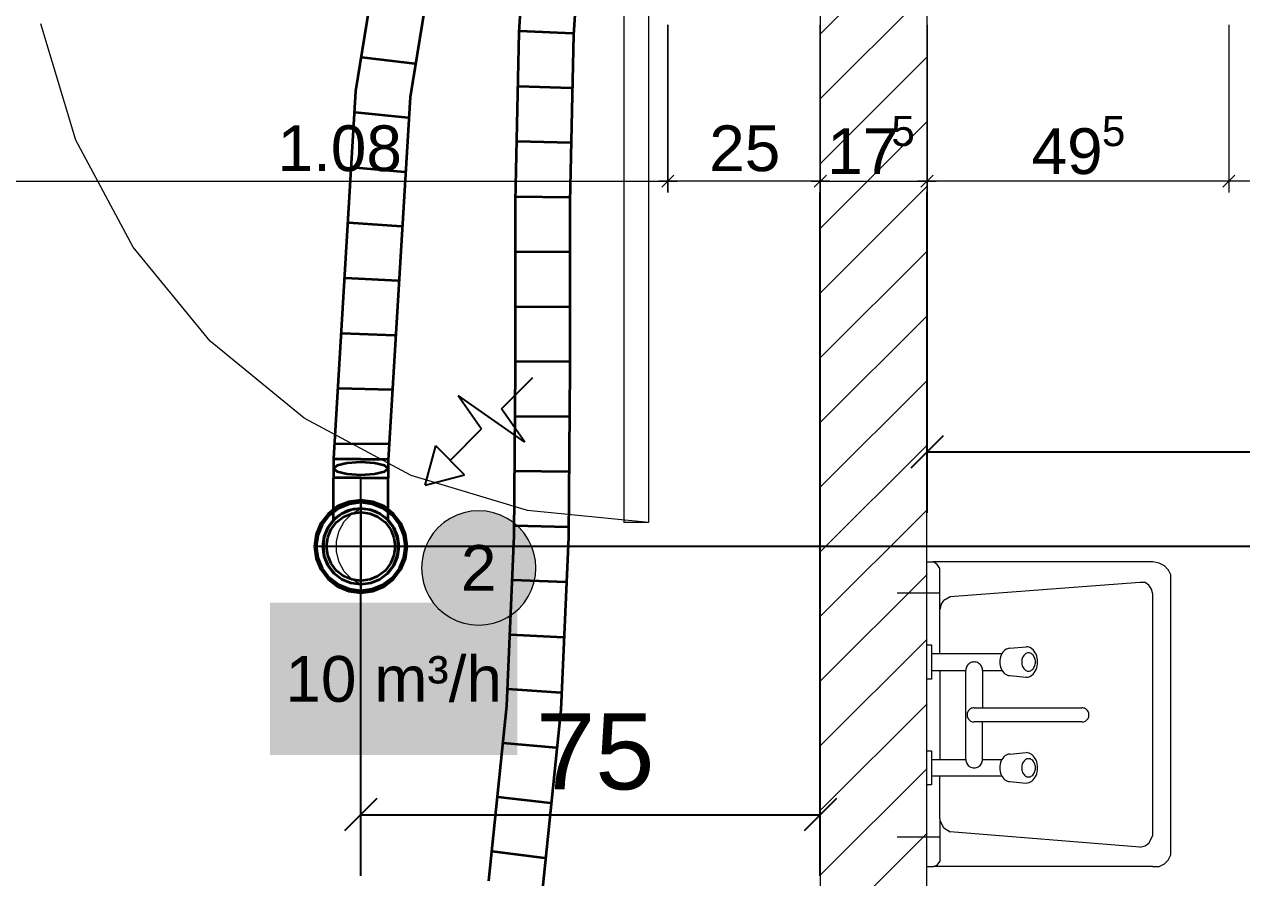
# Model space of a CAD drawing. Extents: x 0 to 1189, y 0 to 841.
# Drawn here: x 723.13 to 763.06, y 497.16 to 525.14 of the extents above; entities that cross this region are included whole.
import ezdxf
from ezdxf.lldxf.tags import DXFTag

# ---------------------------------------------------------------- set-up
doc = ezdxf.new("R2010")
doc.units = 0
doc.linetypes.add('_Hiddenline_', pattern=[3, 2, -1])
doc.layers.get('0').update_dxf_attribs({"lineweight": 35})
for name, color, linetype, lineweight in [('211.6 Mauerwerk Kontur', 7, 'Continuous', 25), ('211.6 Mauerwerk Schraffur', 7, 'Continuous', 25), ('251.0 Allg. Sanitärapparate', 7, 'Continuous', 25), ('273.0 Innentüren', 7, 'Continuous', 25), ('Bemassung', 7, 'Continuous', 25)]:
    doc.layers.add(name, color=color, linetype=linetype, lineweight=lineweight)
for name, color, linetype, lineweight, true_color in [('L_Abluft', 7, 'Continuous', 35, 0xffcc00), ('L_Abluft_eingelegt', 7, 'fein_strichliert', 35, 0xffcc00), ('L_Auslass', 7, 'Continuous', 35, 0xababab), ('L_Mass', 5, 'Continuous', 25, 0x0000ff), ('L_Zuluft_eingelegt', 1, 'fein_strichliert', 35, 0xff0000)]:
    doc.layers.add(name, color=color, linetype=linetype, lineweight=lineweight, true_color=true_color)
doc.styles.get("Standard").update_dxf_attribs({"font": 'arial.ttf'})
tags = doc.linetypes.add('fein_strichliert', pattern=[4, 1, -2, 1]).pattern_tags.tags
tags[8:9] = [DXFTag(74, 4), DXFTag(75, 0), DXFTag(340, '0'), DXFTag(46, 0.0), DXFTag(50, 0.0), DXFTag(44, 0.0), DXFTag(45, 0.0)]
tags[6:7] = [DXFTag(74, 4), DXFTag(75, 0), DXFTag(340, '0'), DXFTag(46, 0.0), DXFTag(50, 0.0), DXFTag(44, 0.0), DXFTag(45, 0.0)]
tags[4:5] = [DXFTag(74, 4), DXFTag(75, 0), DXFTag(340, '0'), DXFTag(46, 0.0), DXFTag(50, 0.0), DXFTag(44, 0.0), DXFTag(45, 0.0)]
tags = doc.linetypes.add('STRICHPUNKT2', pattern=[12.7, 6.35, -3.175, 0, -3.175]).pattern_tags.tags
tags[10:11] = [DXFTag(74, 4), DXFTag(75, 0), DXFTag(340, '0'), DXFTag(46, 0.0), DXFTag(50, 0.0), DXFTag(44, 0.0), DXFTag(45, 0.0)]
tags[8:9] = [DXFTag(74, 4), DXFTag(75, 0), DXFTag(340, '0'), DXFTag(46, 0.0), DXFTag(50, 0.0), DXFTag(44, 0.0), DXFTag(45, 0.0)]
tags[6:7] = [DXFTag(74, 4), DXFTag(75, 0), DXFTag(340, '0'), DXFTag(46, 0.0), DXFTag(50, 0.0), DXFTag(44, 0.0), DXFTag(45, 0.0)]
tags[4:5] = [DXFTag(74, 4), DXFTag(75, 0), DXFTag(340, '0'), DXFTag(46, 0.0), DXFTag(50, 0.0), DXFTag(44, 0.0), DXFTag(45, 0.0)]

# ---------------------------------------------------------------- blocks, each defined once
blk = doc.blocks.new('Referenz-A0SO6TOG06', base_point=(4.401, 96.704))
at = {"layer": '211.6 Mauerwerk Kontur', "color": 0, "lineweight": 18}
for p, q in [((749.239, 529.123), (749.236, 456.123)), ((752.736, 456.123), (752.739, 529.123))]:
    blk.add_line(p, q, dxfattribs=at)
at = {"layer": '211.6 Mauerwerk Schraffur', "color": 0, "lineweight": 13}
for p, q in [((749.238, 524.815), (752.739, 528.315)), ((749.238, 522.694), (752.739, 526.194)), ((749.238, 520.573), (752.738, 524.073)), ((749.238, 518.451), (752.738, 521.951)), ((749.238, 516.33), (752.738, 519.83)), ((749.238, 514.208), (752.738, 517.708)), ((749.238, 512.087), (752.738, 515.587)), ((749.238, 509.966), (752.738, 513.466)), ((749.238, 507.844), (752.738, 511.344)), ((749.238, 505.723), (752.738, 509.223)), ((749.238, 503.601), (752.738, 507.102)), ((749.238, 501.48), (752.738, 504.98)), ((749.238, 499.359), (752.738, 502.859)), ((749.238, 497.237), (752.738, 500.737)), ((749.238, 495.116), (752.738, 498.616))]:
    blk.add_line(p, q, dxfattribs=at)
at = {"layer": '251.0 Allg. Sanitärapparate', "color": 0, "lineweight": 13}
for p, q in [((752.735, 507.514), (752.946, 507.514)), ((760.144, 507.514), (752.948, 507.514)), ((753.074, 507.429), (752.949, 507.514)), ((760.356, 507.471), (760.144, 507.514)), ((760.523, 507.387), (760.352, 507.472)), ((753.161, 507.301), (753.076, 507.428)), ((753.161, 505.904), (753.161, 507.301)), ((760.652, 507.259), (760.526, 507.387)), ((760.734, 507.091), (760.648, 507.26)), ((760.734, 506.922), (760.734, 507.091)), ((759.722, 506.836), (753.496, 506.37)), ((759.889, 506.837), (759.718, 506.837)), ((760.018, 506.751), (759.892, 506.836)), ((760.1, 506.625), (760.014, 506.752)), ((760.734, 498.117), (760.734, 506.922)), ((751.763, 506.497), (753.161, 506.497)), ((753.498, 506.37), (753.288, 506.244)), ((760.144, 506.455), (760.104, 506.624)), ((760.144, 498.539), (760.144, 506.455)), ((753.2, 506.117), (753.16, 505.948)), ((753.161, 504.509), (753.161, 505.947)), ((753.281, 506.245), (753.196, 506.118)), ((752.735, 504.793), (752.88, 504.793)), ((752.735, 503.673), (752.735, 504.793)), ((752.88, 504.793), (752.88, 503.673)), ((755.416, 504.679), (755.373, 504.667)), ((755.46, 504.683), (755.416, 504.679)), ((755.46, 504.683), (755.988, 504.733)), ((756.037, 504.728), (755.988, 504.733)), ((756.085, 504.716), (756.037, 504.728)), ((756.132, 504.695), (756.085, 504.716)), ((756.176, 504.666), (756.132, 504.695)), ((752.88, 504.509), (755.194, 504.509)), ((755.126, 504.292), (755.123, 504.233)), ((755.134, 504.349), (755.126, 504.292)), ((755.149, 504.405), (755.134, 504.349)), ((755.168, 504.458), (755.149, 504.405)), ((755.193, 504.507), (755.168, 504.458)), ((755.222, 504.551), (755.193, 504.507)), ((755.255, 504.59), (755.222, 504.551)), ((755.292, 504.622), (755.255, 504.59)), ((755.331, 504.649), (755.292, 504.622)), ((755.373, 504.667), (755.331, 504.649)), ((755.845, 504.272), (755.843, 504.233)), ((755.851, 504.311), (755.845, 504.272)), ((755.86, 504.348), (755.851, 504.311)), ((755.873, 504.383), (755.86, 504.348)), ((755.889, 504.416), (755.873, 504.383)), ((755.909, 504.445), (755.889, 504.416)), ((755.931, 504.471), (755.909, 504.445)), ((755.956, 504.493), (755.931, 504.471)), ((755.982, 504.511), (755.956, 504.493)), ((756.01, 504.523), (755.982, 504.511)), ((756.039, 504.531), (756.01, 504.523)), ((756.068, 504.533), (756.039, 504.531)), ((756.098, 504.531), (756.068, 504.533)), ((756.127, 504.523), (756.098, 504.531)), ((756.155, 504.511), (756.127, 504.523)), ((756.181, 504.493), (756.155, 504.511)), ((756.217, 504.629), (756.176, 504.666)), ((756.206, 504.471), (756.181, 504.493)), ((756.228, 504.445), (756.206, 504.471)), ((756.254, 504.586), (756.217, 504.629)), ((756.247, 504.416), (756.228, 504.445)), ((756.264, 504.383), (756.247, 504.416)), ((756.286, 504.537), (756.254, 504.586)), ((756.277, 504.348), (756.264, 504.383)), ((756.286, 504.311), (756.277, 504.348)), ((756.313, 504.483), (756.286, 504.537)), ((756.292, 504.272), (756.286, 504.311)), ((756.294, 504.233), (756.292, 504.272)), ((756.335, 504.424), (756.313, 504.483)), ((756.351, 504.362), (756.335, 504.424)), ((756.36, 504.298), (756.351, 504.362)), ((756.363, 504.233), (756.36, 504.298)), ((752.88, 503.957), (754.009, 503.957)), ((753.161, 503.957), (753.161, 501.037)), ((754.011, 503.993), (754.009, 503.957)), ((754.009, 501.037), (754.009, 503.957)), ((754.018, 504.028), (754.011, 503.993)), ((754.03, 504.062), (754.018, 504.028)), ((754.046, 504.095), (754.03, 504.062)), ((754.066, 504.125), (754.046, 504.095)), ((754.09, 504.152), (754.066, 504.125)), ((754.117, 504.176), (754.09, 504.152)), ((754.147, 504.196), (754.117, 504.176)), ((754.179, 504.212), (754.147, 504.196)), ((754.213, 504.223), (754.179, 504.212)), ((754.249, 504.23), (754.213, 504.223)), ((754.285, 504.233), (754.249, 504.23)), ((754.321, 504.23), (754.285, 504.233)), ((754.356, 504.223), (754.321, 504.23)), ((754.39, 504.212), (754.356, 504.223)), ((754.423, 504.196), (754.39, 504.212)), ((754.453, 504.176), (754.423, 504.196)), ((754.48, 504.152), (754.453, 504.176)), ((754.503, 504.125), (754.48, 504.152)), ((754.524, 504.095), (754.503, 504.125)), ((754.539, 504.062), (754.524, 504.095)), ((754.551, 504.028), (754.539, 504.062)), ((754.558, 503.993), (754.551, 504.028)), ((754.56, 503.957), (754.558, 503.993)), ((754.56, 503.957), (754.56, 502.729)), ((754.56, 503.957), (755.194, 503.957)), ((755.123, 504.233), (755.126, 504.174)), ((755.126, 504.174), (755.134, 504.116)), ((755.134, 504.116), (755.149, 504.061)), ((755.149, 504.061), (755.168, 504.008)), ((755.168, 504.008), (755.193, 503.959)), ((755.193, 503.959), (755.222, 503.915)), ((755.222, 503.915), (755.255, 503.876)), ((755.255, 503.876), (755.292, 503.843)), ((755.843, 504.233), (755.845, 504.194)), ((755.845, 504.194), (755.851, 504.155)), ((755.851, 504.155), (755.86, 504.118)), ((755.86, 504.118), (755.873, 504.082)), ((755.873, 504.082), (755.889, 504.05)), ((755.889, 504.05), (755.909, 504.02)), ((755.909, 504.02), (755.931, 503.994)), ((755.931, 503.994), (755.956, 503.972)), ((755.956, 503.972), (755.982, 503.955)), ((755.982, 503.955), (756.01, 503.942)), ((756.01, 503.942), (756.039, 503.935)), ((756.039, 503.935), (756.068, 503.932)), ((756.068, 503.932), (756.098, 503.935)), ((756.098, 503.935), (756.127, 503.942)), ((756.127, 503.942), (756.155, 503.955)), ((756.155, 503.955), (756.181, 503.972)), ((756.181, 503.972), (756.206, 503.994)), ((756.206, 503.994), (756.228, 504.02)), ((756.217, 503.836), (756.254, 503.879)), ((756.228, 504.02), (756.247, 504.05)), ((756.247, 504.05), (756.264, 504.082)), ((756.254, 503.879), (756.286, 503.928)), ((756.264, 504.082), (756.277, 504.118)), ((756.277, 504.118), (756.286, 504.155)), ((756.286, 504.155), (756.292, 504.194)), ((756.286, 503.928), (756.313, 503.983)), ((756.292, 504.194), (756.294, 504.233)), ((756.313, 503.983), (756.335, 504.041)), ((756.335, 504.041), (756.351, 504.103)), ((756.351, 504.103), (756.36, 504.168)), ((756.36, 504.168), (756.363, 504.233)), ((752.88, 503.673), (752.735, 503.673)), ((755.292, 503.843), (755.331, 503.817)), ((755.331, 503.817), (755.373, 503.798)), ((755.373, 503.798), (755.416, 503.787)), ((755.416, 503.787), (755.46, 503.783)), ((755.46, 503.783), (755.988, 503.733)), ((755.988, 503.733), (756.037, 503.737)), ((756.037, 503.737), (756.085, 503.75)), ((756.085, 503.75), (756.132, 503.771)), ((756.132, 503.771), (756.176, 503.8)), ((756.176, 503.8), (756.217, 503.836)), ((754.143, 502.681), (754.12, 502.661)), ((754.168, 502.698), (754.143, 502.681)), ((754.195, 502.712), (754.168, 502.698)), ((754.224, 502.721), (754.195, 502.712)), ((754.254, 502.727), (754.224, 502.721)), ((754.284, 502.729), (754.254, 502.727)), ((754.284, 502.729), (757.818, 502.729)), ((757.848, 502.727), (757.818, 502.729)), ((757.878, 502.721), (757.848, 502.727)), ((757.907, 502.712), (757.878, 502.721)), ((757.934, 502.698), (757.907, 502.712)), ((757.959, 502.681), (757.934, 502.698)), ((757.982, 502.661), (757.959, 502.681)), ((754.054, 502.527), (754.052, 502.497)), ((754.052, 502.497), (754.054, 502.466)), ((754.059, 502.557), (754.054, 502.527)), ((754.054, 502.466), (754.059, 502.437)), ((754.069, 502.586), (754.059, 502.557)), ((754.059, 502.437), (754.069, 502.408)), ((754.083, 502.613), (754.069, 502.586)), ((754.069, 502.408), (754.083, 502.38)), ((754.1, 502.638), (754.083, 502.613)), ((754.083, 502.38), (754.1, 502.355)), ((754.12, 502.661), (754.1, 502.638)), ((754.1, 502.355), (754.12, 502.332)), ((754.12, 502.332), (754.143, 502.312)), ((754.143, 502.312), (754.168, 502.295)), ((754.168, 502.295), (754.195, 502.282)), ((754.195, 502.282), (754.224, 502.272)), ((757.878, 502.272), (757.907, 502.282)), ((757.907, 502.282), (757.934, 502.295)), ((757.934, 502.295), (757.959, 502.312)), ((757.959, 502.312), (757.982, 502.332)), ((758.002, 502.638), (757.982, 502.661)), ((757.982, 502.332), (758.002, 502.355)), ((758.019, 502.613), (758.002, 502.638)), ((758.002, 502.355), (758.019, 502.38)), ((758.033, 502.586), (758.019, 502.613)), ((758.019, 502.38), (758.033, 502.408)), ((758.042, 502.557), (758.033, 502.586)), ((758.033, 502.408), (758.042, 502.437)), ((758.048, 502.527), (758.042, 502.557)), ((758.042, 502.437), (758.048, 502.466)), ((758.05, 502.497), (758.048, 502.527)), ((758.048, 502.466), (758.05, 502.497)), ((754.224, 502.272), (754.254, 502.266)), ((754.254, 502.266), (754.284, 502.264)), ((757.818, 502.264), (754.284, 502.264)), ((754.56, 501.037), (754.56, 502.264)), ((757.818, 502.264), (757.848, 502.266)), ((757.848, 502.266), (757.878, 502.272)), ((752.735, 501.32), (752.88, 501.32)), ((752.735, 500.201), (752.735, 501.32)), ((752.88, 501.32), (752.88, 500.201)), ((755.222, 501.079), (755.193, 501.035)), ((755.255, 501.118), (755.222, 501.079)), ((755.292, 501.15), (755.255, 501.118)), ((755.331, 501.176), (755.292, 501.15)), ((755.373, 501.195), (755.331, 501.176)), ((755.416, 501.207), (755.373, 501.195)), ((755.46, 501.211), (755.416, 501.207)), ((755.46, 501.211), (755.988, 501.261)), ((756.037, 501.256), (755.988, 501.261)), ((756.085, 501.244), (756.037, 501.256)), ((756.132, 501.223), (756.085, 501.244)), ((756.176, 501.194), (756.132, 501.223)), ((756.217, 501.157), (756.176, 501.194)), ((756.254, 501.114), (756.217, 501.157)), ((756.286, 501.065), (756.254, 501.114)), ((752.88, 501.037), (754.009, 501.037)), ((754.009, 501.036), (754.011, 501)), ((754.011, 501), (754.018, 500.965)), ((754.018, 500.965), (754.03, 500.931)), ((754.03, 500.931), (754.046, 500.899)), ((754.046, 500.899), (754.066, 500.869)), ((754.066, 500.869), (754.09, 500.841)), ((754.09, 500.841), (754.117, 500.818)), ((754.117, 500.818), (754.147, 500.798)), ((754.147, 500.798), (754.179, 500.782)), ((754.179, 500.782), (754.213, 500.77)), ((754.213, 500.77), (754.249, 500.763)), ((754.249, 500.763), (754.285, 500.761)), ((754.285, 500.761), (754.321, 500.763)), ((754.321, 500.763), (754.356, 500.77)), ((754.356, 500.77), (754.39, 500.782)), ((754.39, 500.782), (754.423, 500.798)), ((754.423, 500.798), (754.453, 500.818)), ((754.453, 500.818), (754.48, 500.841)), ((754.48, 500.841), (754.503, 500.869)), ((754.503, 500.869), (754.524, 500.899)), ((754.524, 500.899), (754.539, 500.931)), ((754.539, 500.931), (754.551, 500.965)), ((754.551, 500.965), (754.558, 501)), ((754.558, 501), (754.56, 501.036)), ((754.56, 501.037), (755.194, 501.037)), ((755.126, 500.819), (755.123, 500.761)), ((755.123, 500.761), (755.126, 500.702)), ((755.134, 500.877), (755.126, 500.819)), ((755.126, 500.702), (755.134, 500.644)), ((755.149, 500.933), (755.134, 500.877)), ((755.168, 500.986), (755.149, 500.933)), ((755.193, 501.035), (755.168, 500.986)), ((755.845, 500.8), (755.843, 500.761)), ((755.843, 500.761), (755.845, 500.721)), ((755.851, 500.838), (755.845, 500.8)), ((755.845, 500.721), (755.851, 500.683)), ((755.86, 500.876), (755.851, 500.838)), ((755.851, 500.683), (755.86, 500.646)), ((755.873, 500.911), (755.86, 500.876)), ((755.889, 500.944), (755.873, 500.911)), ((755.909, 500.973), (755.889, 500.944)), ((755.931, 500.999), (755.909, 500.973)), ((755.956, 501.021), (755.931, 500.999)), ((755.982, 501.038), (755.956, 501.021)), ((756.01, 501.051), (755.982, 501.038)), ((756.039, 501.059), (756.01, 501.051)), ((756.068, 501.061), (756.039, 501.059)), ((756.098, 501.059), (756.068, 501.061)), ((756.127, 501.051), (756.098, 501.059)), ((756.155, 501.038), (756.127, 501.051)), ((756.181, 501.021), (756.155, 501.038)), ((756.206, 500.999), (756.181, 501.021)), ((756.228, 500.973), (756.206, 500.999)), ((756.247, 500.944), (756.228, 500.973)), ((756.264, 500.911), (756.247, 500.944)), ((756.277, 500.876), (756.264, 500.911)), ((756.286, 500.838), (756.277, 500.876)), ((756.277, 500.646), (756.286, 500.683)), ((756.313, 501.011), (756.286, 501.065)), ((756.292, 500.8), (756.286, 500.838)), ((756.286, 500.683), (756.292, 500.721)), ((756.294, 500.761), (756.292, 500.8)), ((756.292, 500.721), (756.294, 500.761)), ((756.335, 500.952), (756.313, 501.011)), ((756.351, 500.89), (756.335, 500.952)), ((756.36, 500.826), (756.351, 500.89)), ((756.351, 500.631), (756.36, 500.695)), ((756.363, 500.761), (756.36, 500.826)), ((756.36, 500.695), (756.363, 500.761)), ((755.194, 500.485), (752.88, 500.485)), ((753.161, 499.089), (753.161, 500.485)), ((755.134, 500.644), (755.149, 500.588)), ((755.149, 500.588), (755.168, 500.536)), ((755.168, 500.536), (755.193, 500.487)), ((755.193, 500.487), (755.222, 500.442)), ((755.222, 500.442), (755.255, 500.404)), ((755.255, 500.404), (755.292, 500.371)), ((755.292, 500.371), (755.331, 500.345)), ((755.331, 500.345), (755.373, 500.326)), ((755.373, 500.326), (755.416, 500.315)), ((755.416, 500.315), (755.46, 500.311)), ((755.46, 500.311), (755.988, 500.261)), ((755.86, 500.646), (755.873, 500.61)), ((755.873, 500.61), (755.889, 500.578)), ((755.889, 500.578), (755.909, 500.548)), ((755.909, 500.548), (755.931, 500.522)), ((755.931, 500.522), (755.956, 500.5)), ((755.956, 500.5), (755.982, 500.483)), ((755.982, 500.483), (756.01, 500.47)), ((756.01, 500.47), (756.039, 500.463)), ((756.037, 500.265), (756.085, 500.278)), ((756.039, 500.463), (756.068, 500.46)), ((756.068, 500.46), (756.098, 500.463)), ((756.085, 500.278), (756.132, 500.299)), ((756.098, 500.463), (756.127, 500.47)), ((756.127, 500.47), (756.155, 500.483)), ((756.132, 500.299), (756.176, 500.328)), ((756.155, 500.483), (756.181, 500.5)), ((756.176, 500.328), (756.217, 500.364)), ((756.181, 500.5), (756.206, 500.522)), ((756.206, 500.522), (756.228, 500.548)), ((756.217, 500.364), (756.254, 500.407)), ((756.228, 500.548), (756.247, 500.578)), ((756.247, 500.578), (756.264, 500.61)), ((756.254, 500.407), (756.286, 500.456)), ((756.264, 500.61), (756.277, 500.646)), ((756.286, 500.456), (756.313, 500.511)), ((756.313, 500.511), (756.335, 500.569)), ((756.335, 500.569), (756.351, 500.631)), ((752.88, 500.201), (752.735, 500.201)), ((755.988, 500.261), (756.037, 500.265)), ((753.161, 499.089), (753.161, 497.691)), ((753.156, 499.048), (753.281, 498.795)), ((753.288, 498.793), (753.498, 498.666)), ((751.763, 498.496), (753.161, 498.496)), ((759.722, 498.158), (753.496, 498.666)), ((759.892, 498.2), (760.018, 498.285)), ((760.018, 498.285), (760.144, 498.539)), ((759.718, 498.158), (759.889, 498.201)), ((760.648, 497.736), (760.734, 497.905)), ((760.734, 497.905), (760.734, 498.117)), ((752.735, 497.524), (752.946, 497.524)), ((760.144, 497.523), (752.948, 497.523)), ((752.949, 497.523), (753.074, 497.565)), ((753.076, 497.565), (753.161, 497.691)), ((760.144, 497.523), (760.356, 497.523)), ((760.352, 497.524), (760.523, 497.608)), ((760.526, 497.608), (760.652, 497.734))]:
    blk.add_line(p, q, dxfattribs=at)
at = {"layer": '273.0 Innentüren', "color": 0, "lineweight": 13}
for p, q in [((742.799, 529.124), (742.798, 508.804)), ((743.599, 529.024), (743.598, 508.804)), ((724.825, 521.348), (723.669, 525.16)), ((726.703, 517.835), (724.825, 521.348)), ((729.23, 514.756), (726.703, 517.835)), ((732.309, 512.228), (729.23, 514.756)), ((735.822, 510.351), (732.309, 512.228)), ((739.634, 509.194), (735.822, 510.351)), ((743.598, 508.804), (739.634, 509.194)), ((743.598, 508.804), (742.798, 508.804))]:
    blk.add_line(p, q, dxfattribs=at)
at = {"layer": 'Bemassung', "color": 0, "lineweight": 13}
for p, q in [((744.239, 519.626), (744.239, 525.124)), ((744.239, 525.123), (744.239, 519.626)), ((749.239, 519.626), (749.239, 525.123)), ((749.239, 525.123), (749.239, 519.626)), ((752.739, 519.626), (752.739, 525.123)), ((752.739, 525.123), (752.739, 519.626)), ((762.638, 525.123), (762.638, 519.626)), ((762.638, 525.123), (762.638, 519.626)), ((722.639, 520.001), (744.239, 520.001)), ((744.239, 520.001), (743.939, 520.001)), ((744.039, 519.801), (744.439, 520.201)), ((744.439, 520.201), (744.039, 519.801)), ((744.239, 520.001), (744.539, 520.001)), ((749.239, 520.001), (744.239, 520.001)), ((748.939, 520.001), (749.239, 520.001)), ((749.439, 520.201), (749.039, 519.801)), ((749.039, 519.801), (749.439, 520.201)), ((749.239, 520.001), (752.739, 520.001)), ((749.539, 520.001), (749.239, 520.001)), ((752.739, 520.001), (752.439, 520.001)), ((752.539, 519.801), (752.939, 520.201)), ((752.939, 520.201), (752.539, 519.801)), ((752.739, 520.001), (753.039, 520.001)), ((762.638, 520.001), (752.739, 520.001)), ((762.638, 520.001), (762.338, 520.001)), ((762.838, 520.201), (762.438, 519.801)), ((762.438, 519.801), (762.838, 520.201)), ((790.638, 520.001), (762.638, 520.001)), ((762.938, 520.001), (762.638, 520.001))]:
    blk.add_line(p, q, dxfattribs=at)
at = {"layer": 'Bemassung', "color": 0, "linetype": 'Continuous', "lineweight": 13, "ltscale": 0.13, "attachment_point": 1}
for s, insert, char_height in [('{\\fArial;1.08}', (731.437, 521.829), 1.5), ('{\\fArial;25}', (745.595, 521.828), 1.5), ('{\\fArial;5}', (751.569, 522.141), 0.99), ('{\\fArial;5}', (758.473, 522.139), 0.99), ('{\\fArial;17}', (749.467, 521.736), 1.5), ('{\\fArial;49}', (756.167, 521.734), 1.5)]:
    blk.add_mtext(s, dxfattribs=dict(at, insert=insert, char_height=char_height))
blk = doc.blocks.new('Zuluft-Tellerventil Zehnder via STH 1-125-A0SO6TPO06', base_point=(732.648, 506.5))
at = {"color": 0, "lineweight": -2}
for p, q in [((733.774, 509.488), (733.408, 509.336)), ((734.168, 509.54), (733.774, 509.488)), ((734.561, 509.488), (734.168, 509.54)), ((734.928, 509.336), (734.561, 509.488)), ((733.093, 509.094), (732.851, 508.78)), ((733.408, 509.336), (733.093, 509.094)), ((733.284, 508.903), (733.543, 509.102)), ((733.548, 509.093), (733.291, 508.896)), ((733.543, 509.102), (733.844, 509.227)), ((733.847, 509.217), (733.548, 509.093)), ((733.605, 508.994), (733.877, 509.106)), ((733.844, 509.227), (734.168, 509.27)), ((734.168, 509.26), (733.847, 509.217)), ((733.877, 509.106), (734.168, 509.145)), ((734.168, 509.27), (734.491, 509.227)), ((734.489, 509.217), (734.168, 509.26)), ((734.168, 509.145), (734.459, 509.106)), ((734.459, 509.106), (734.73, 508.994)), ((734.788, 509.093), (734.489, 509.217)), ((734.491, 509.227), (734.793, 509.102)), ((735.045, 508.896), (734.788, 509.093)), ((734.793, 509.102), (735.052, 508.903)), ((735.243, 509.094), (734.928, 509.336)), ((735.484, 508.78), (735.243, 509.094)), ((732.851, 508.78), (732.7, 508.413)), ((733.085, 508.645), (733.284, 508.903)), ((733.291, 508.896), (733.094, 508.64)), ((733.193, 508.582), (733.372, 508.815)), ((733.372, 508.815), (733.605, 508.994)), ((734.73, 508.994), (734.963, 508.815)), ((734.963, 508.815), (735.142, 508.582)), ((735.242, 508.64), (735.045, 508.896)), ((735.052, 508.903), (735.25, 508.645)), ((735.636, 508.413), (735.484, 508.78)), ((732.7, 508.413), (732.648, 508.02)), ((732.918, 508.02), (732.96, 508.343)), ((732.97, 508.34), (732.928, 508.02)), ((732.96, 508.343), (733.085, 508.645)), ((733.094, 508.64), (732.97, 508.34)), ((733.043, 508.02), (733.081, 508.311)), ((733.081, 508.311), (733.193, 508.582)), ((735.142, 508.582), (735.254, 508.311)), ((735.365, 508.34), (735.242, 508.64)), ((735.25, 508.645), (735.375, 508.343)), ((735.254, 508.311), (735.293, 508.02)), ((735.408, 508.02), (735.365, 508.34)), ((735.375, 508.343), (735.418, 508.02)), ((735.688, 508.02), (735.636, 508.413)), ((732.648, 508.02), (732.7, 507.626)), ((732.96, 507.696), (732.918, 508.02)), ((732.928, 508.02), (732.97, 507.699)), ((733.081, 507.728), (733.043, 508.02)), ((735.293, 508.02), (735.254, 507.728)), ((735.365, 507.699), (735.408, 508.02)), ((735.418, 508.02), (735.375, 507.696)), ((735.636, 507.626), (735.688, 508.02)), ((732.7, 507.626), (732.851, 507.26)), ((733.085, 507.395), (732.96, 507.696)), ((732.97, 507.699), (733.094, 507.4)), ((733.193, 507.457), (733.081, 507.728)), ((735.254, 507.728), (735.142, 507.457)), ((735.242, 507.4), (735.365, 507.699)), ((735.375, 507.696), (735.25, 507.395)), ((735.484, 507.26), (735.636, 507.626)), ((732.851, 507.26), (733.093, 506.945)), ((733.284, 507.136), (733.085, 507.395)), ((733.094, 507.4), (733.291, 507.143)), ((733.372, 507.224), (733.193, 507.457)), ((733.543, 506.937), (733.284, 507.136)), ((733.291, 507.143), (733.548, 506.946)), ((733.605, 507.045), (733.372, 507.224)), ((734.963, 507.224), (734.73, 507.045)), ((734.788, 506.946), (735.045, 507.143)), ((735.052, 507.136), (734.793, 506.937)), ((735.142, 507.457), (734.963, 507.224)), ((735.045, 507.143), (735.242, 507.4)), ((735.25, 507.395), (735.052, 507.136)), ((735.243, 506.945), (735.484, 507.26)), ((733.093, 506.945), (733.408, 506.703)), ((733.408, 506.703), (733.774, 506.551)), ((733.844, 506.812), (733.543, 506.937)), ((733.548, 506.946), (733.847, 506.822)), ((733.877, 506.933), (733.605, 507.045)), ((734.168, 506.77), (733.844, 506.812)), ((733.847, 506.822), (734.168, 506.78)), ((734.168, 506.895), (733.877, 506.933)), ((734.459, 506.933), (734.168, 506.895)), ((734.168, 506.78), (734.489, 506.822)), ((734.491, 506.812), (734.168, 506.77)), ((734.73, 507.045), (734.459, 506.933)), ((734.489, 506.822), (734.788, 506.946)), ((734.793, 506.937), (734.491, 506.812)), ((734.561, 506.551), (734.928, 506.703)), ((734.928, 506.703), (735.243, 506.945)), ((733.774, 506.551), (734.168, 506.5)), ((734.168, 506.5), (734.561, 506.551))]:
    blk.add_line(p, q, dxfattribs=at)
at = {"color": 0, "linetype": 'STRICHPUNKT2', "lineweight": 25, "ltscale": 0.25}
for p, q in [((734.168, 509.54), (734.168, 506.5)), ((735.688, 508.02), (732.648, 508.02)), ((734.168, 508.02), (734.168, 508.02))]:
    blk.add_line(p, q, dxfattribs=at)
blk = doc.blocks.new('Bauteilbeschriftung-A0SO6TPQ06', base_point=(731.194, 501.177))
at = {"color": 7, "linetype": 'ByBlock', "lineweight": -2, "ltscale": 0.35, "true_color": 0xffffff}
for points in [[(731.194, 501.177), (739.296, 501.177), (731.194, 506.177)], [(739.296, 501.177), (731.194, 506.177), (739.296, 506.177)]]:
    blk.add_solid(points, dxfattribs=at)
at = {"color": 0, "linetype": 'ByBlock', "lineweight": -2, "ltscale": 0.35, "insert": (731.694, 504.427), "char_height": 1.5, "attachment_point": 1}
blk.add_mtext('{\\fArial;10 m³/h}', dxfattribs=at)
blk = doc.blocks.new('Positionsnummer-A0SO6TPS06', base_point=(736.159, 505.441))
at = {"color": 0, "linetype": 'ByBlock', "lineweight": 18, "ltscale": 0.18}
for p, q in [((737.549, 509.127), (737.316, 509.048)), ((737.789, 509.175), (737.549, 509.127)), ((738.034, 509.191), (737.789, 509.175)), ((738.279, 509.175), (738.034, 509.191)), ((738.519, 509.127), (738.279, 509.175)), ((738.751, 509.048), (738.519, 509.127)), ((736.892, 508.803), (736.708, 508.642)), ((737.096, 508.94), (736.892, 508.803)), ((737.316, 509.048), (737.096, 508.94)), ((738.971, 508.94), (738.751, 509.048)), ((739.175, 508.803), (738.971, 508.94)), ((739.36, 508.642), (739.175, 508.803)), ((736.546, 508.457), (736.41, 508.253)), ((736.708, 508.642), (736.546, 508.457)), ((739.521, 508.457), (739.36, 508.642)), ((739.658, 508.253), (739.521, 508.457)), ((736.302, 508.033), (736.223, 507.801)), ((736.41, 508.253), (736.302, 508.033)), ((739.766, 508.033), (739.658, 508.253)), ((739.845, 507.801), (739.766, 508.033)), ((736.175, 507.561), (736.159, 507.316)), ((736.223, 507.801), (736.175, 507.561)), ((739.893, 507.561), (739.845, 507.801)), ((739.909, 507.316), (739.893, 507.561)), ((736.159, 507.316), (736.175, 507.071)), ((736.175, 507.071), (736.223, 506.831)), ((739.845, 506.831), (739.893, 507.071)), ((739.893, 507.071), (739.909, 507.316)), ((736.223, 506.831), (736.302, 506.598)), ((739.766, 506.598), (739.845, 506.831)), ((736.302, 506.598), (736.41, 506.378)), ((736.41, 506.378), (736.546, 506.174)), ((739.521, 506.174), (739.658, 506.378)), ((739.658, 506.378), (739.766, 506.598)), ((736.546, 506.174), (736.708, 505.99)), ((736.708, 505.99), (736.892, 505.828)), ((739.175, 505.828), (739.36, 505.99)), ((739.36, 505.99), (739.521, 506.174)), ((736.892, 505.828), (737.096, 505.692)), ((737.096, 505.692), (737.316, 505.584)), ((737.316, 505.584), (737.549, 505.505)), ((737.549, 505.505), (737.789, 505.457)), ((738.279, 505.457), (738.519, 505.505)), ((738.519, 505.505), (738.751, 505.584)), ((738.751, 505.584), (738.971, 505.692)), ((738.971, 505.692), (739.175, 505.828)), ((737.789, 505.457), (738.034, 505.441)), ((738.034, 505.441), (738.279, 505.457))]:
    blk.add_line(p, q, dxfattribs=at)
at = {"color": 7, "linetype": 'ByBlock', "lineweight": -2, "ltscale": 0.35, "true_color": 0xffffff}
for points in [[(738.734, 509.053), (737.328, 509.053), (738.65, 509.087)], [(737.328, 509.053), (738.65, 509.087), (737.425, 509.087)], [(738.65, 509.087), (737.425, 509.087), (738.549, 509.116)], [(737.425, 509.087), (738.549, 509.116), (737.51, 509.116)], [(738.549, 509.116), (737.51, 509.116), (738.465, 509.141)], [(737.51, 509.116), (738.465, 509.141), (737.614, 509.141)], [(738.465, 509.141), (737.614, 509.141), (738.356, 509.16)], [(737.614, 509.141), (738.356, 509.16), (737.698, 509.16)], [(738.356, 509.16), (737.698, 509.16), (738.275, 509.175)], [(737.698, 509.16), (738.275, 509.175), (737.812, 509.175)], [(738.275, 509.175), (737.812, 509.175), (738.146, 509.185)], [(737.812, 509.175), (738.146, 509.185), (737.889, 509.185)], [(738.146, 509.185), (737.889, 509.185), (738.082, 509.19)], [(739.373, 508.625), (736.691, 508.625), (739.308, 508.692)], [(736.691, 508.625), (739.308, 508.692), (736.764, 508.692)], [(739.308, 508.692), (736.764, 508.692), (739.231, 508.756)], [(736.764, 508.692), (739.231, 508.756), (736.833, 508.756)], [(739.231, 508.756), (736.833, 508.756), (739.159, 508.816)], [(736.833, 508.756), (739.159, 508.816), (736.913, 508.816)], [(739.159, 508.816), (736.913, 508.816), (739.076, 508.872)], [(736.913, 508.816), (739.076, 508.872), (736.987, 508.872)], [(739.076, 508.872), (736.987, 508.872), (738.999, 508.923)], [(736.987, 508.872), (738.999, 508.923), (737.073, 508.923)], [(738.999, 508.923), (737.073, 508.923), (738.91, 508.971)], [(737.073, 508.923), (738.91, 508.971), (737.153, 508.971)], [(738.91, 508.971), (737.153, 508.971), (738.829, 509.014)], [(737.153, 508.971), (738.829, 509.014), (737.245, 509.014)], [(738.829, 509.014), (737.245, 509.014), (738.734, 509.053)], [(737.245, 509.014), (738.734, 509.053), (737.328, 509.053)], [(739.666, 508.239), (736.405, 508.239), (739.613, 508.322)], [(736.405, 508.239), (739.613, 508.322), (736.452, 508.322)], [(739.613, 508.322), (736.452, 508.322), (739.562, 508.402)], [(736.452, 508.322), (739.562, 508.402), (736.509, 508.402)], [(739.562, 508.402), (736.509, 508.402), (739.501, 508.479)], [(736.509, 508.402), (739.501, 508.479), (736.564, 508.479)], [(739.501, 508.479), (736.564, 508.479), (739.442, 508.554)], [(736.564, 508.479), (739.442, 508.554), (736.629, 508.554)], [(739.442, 508.554), (736.629, 508.554), (739.373, 508.625)], [(736.629, 508.554), (739.373, 508.625), (736.691, 508.625)], [(739.844, 507.793), (736.221, 507.793), (739.82, 507.886)], [(736.221, 507.793), (739.82, 507.886), (736.25, 507.886)], [(739.82, 507.886), (736.25, 507.886), (739.786, 507.977)], [(736.25, 507.886), (739.786, 507.977), (736.279, 507.977)], [(739.786, 507.977), (736.279, 507.977), (739.752, 508.067)], [(736.279, 507.977), (739.752, 508.067), (736.318, 508.067)], [(739.752, 508.067), (736.318, 508.067), (739.708, 508.154)], [(736.318, 508.067), (739.708, 508.154), (736.357, 508.154)], [(739.708, 508.154), (736.357, 508.154), (739.666, 508.239)], [(736.357, 508.154), (739.666, 508.239), (736.405, 508.239)], [(739.904, 507.412), (736.161, 507.412), (739.899, 507.509)], [(736.161, 507.412), (739.899, 507.509), (736.171, 507.509)], [(739.899, 507.509), (736.171, 507.509), (739.884, 507.604)], [(736.171, 507.509), (739.884, 507.604), (736.181, 507.604)], [(739.884, 507.604), (736.181, 507.604), (739.869, 507.699)], [(736.181, 507.604), (739.869, 507.699), (736.201, 507.699)], [(739.869, 507.699), (736.201, 507.699), (739.844, 507.793)], [(736.201, 507.699), (739.844, 507.793), (736.221, 507.793)], [(739.909, 507.316), (736.161, 507.316), (739.904, 507.412)], [(736.161, 507.316), (739.904, 507.412), (736.161, 507.412)], [(739.904, 507.219), (736.161, 507.219), (739.909, 507.316)], [(736.161, 507.219), (739.909, 507.316), (736.161, 507.316)], [(736.171, 507.123), (739.904, 507.219), (736.161, 507.219)], [(739.899, 507.123), (736.171, 507.123), (739.904, 507.219)], [(736.181, 507.027), (739.899, 507.123), (736.171, 507.123)], [(739.884, 507.027), (736.181, 507.027), (739.899, 507.123)], [(736.201, 506.932), (739.884, 507.027), (736.181, 507.027)], [(739.869, 506.932), (736.201, 506.932), (739.884, 507.027)], [(736.221, 506.838), (739.869, 506.932), (736.201, 506.932)], [(739.844, 506.838), (736.221, 506.838), (739.869, 506.932)], [(736.25, 506.746), (739.844, 506.838), (736.221, 506.838)], [(739.82, 506.746), (736.25, 506.746), (739.844, 506.838)], [(736.279, 506.654), (739.82, 506.746), (736.25, 506.746)], [(739.786, 506.654), (736.279, 506.654), (739.82, 506.746)], [(736.318, 506.565), (739.786, 506.654), (736.279, 506.654)], [(739.752, 506.565), (736.318, 506.565), (739.786, 506.654)], [(736.357, 506.478), (739.752, 506.565), (736.318, 506.565)], [(739.708, 506.478), (736.357, 506.478), (739.752, 506.565)], [(736.405, 506.392), (739.708, 506.478), (736.357, 506.478)], [(739.666, 506.392), (736.405, 506.392), (739.708, 506.478)], [(736.452, 506.31), (739.666, 506.392), (736.405, 506.392)], [(739.613, 506.31), (736.452, 506.31), (739.666, 506.392)], [(736.509, 506.229), (739.613, 506.31), (736.452, 506.31)], [(739.562, 506.229), (736.509, 506.229), (739.613, 506.31)], [(736.564, 506.152), (739.562, 506.229), (736.509, 506.229)], [(739.501, 506.152), (736.564, 506.152), (739.562, 506.229)], [(736.629, 506.078), (739.501, 506.152), (736.564, 506.152)], [(739.442, 506.078), (736.629, 506.078), (739.501, 506.152)], [(736.691, 506.007), (739.442, 506.078), (736.629, 506.078)], [(739.373, 506.007), (736.691, 506.007), (739.442, 506.078)], [(736.764, 505.94), (739.373, 506.007), (736.691, 506.007)], [(739.308, 505.94), (736.764, 505.94), (739.373, 506.007)], [(736.833, 505.876), (739.308, 505.94), (736.764, 505.94)], [(739.231, 505.876), (736.833, 505.876), (739.308, 505.94)], [(736.913, 505.816), (739.231, 505.876), (736.833, 505.876)], [(739.159, 505.816), (736.913, 505.816), (739.231, 505.876)], [(736.987, 505.76), (739.159, 505.816), (736.913, 505.816)], [(739.076, 505.76), (736.987, 505.76), (739.159, 505.816)], [(737.073, 505.708), (739.076, 505.76), (736.987, 505.76)], [(738.999, 505.708), (737.073, 505.708), (739.076, 505.76)], [(737.153, 505.661), (738.999, 505.708), (737.073, 505.708)], [(738.91, 505.661), (737.153, 505.661), (738.999, 505.708)], [(737.245, 505.618), (738.91, 505.661), (737.153, 505.661)], [(738.829, 505.618), (737.245, 505.618), (738.91, 505.661)], [(737.328, 505.579), (738.829, 505.618), (737.245, 505.618)], [(738.734, 505.579), (737.328, 505.579), (738.829, 505.618)], [(737.425, 505.545), (738.734, 505.579), (737.328, 505.579)], [(738.65, 505.545), (737.425, 505.545), (738.734, 505.579)], [(737.51, 505.516), (738.65, 505.545), (737.425, 505.545)], [(738.549, 505.516), (737.51, 505.516), (738.65, 505.545)], [(737.614, 505.491), (738.549, 505.516), (737.51, 505.516)], [(738.465, 505.491), (737.614, 505.491), (738.549, 505.516)], [(737.698, 505.471), (738.465, 505.491), (737.614, 505.491)], [(738.356, 505.471), (737.698, 505.471), (738.465, 505.491)], [(737.812, 505.456), (738.356, 505.471), (737.698, 505.471)], [(738.275, 505.456), (737.812, 505.456), (738.356, 505.471)], [(737.889, 505.446), (738.275, 505.456), (737.812, 505.456)], [(738.146, 505.446), (737.889, 505.446), (738.275, 505.456)], [(738.082, 505.441), (738.146, 505.446), (737.889, 505.446)]]:
    blk.add_solid(points, dxfattribs=at)
at = {"color": 0, "linetype": 'ByBlock', "lineweight": 18, "ltscale": 0.18, "insert": (736.869, 508.066), "char_height": 1.5, "attachment_point": 1}
blk.add_mtext('{\\fArial; 2 }', dxfattribs=at)
blk = doc.blocks.new('Lüftungsrohr ComfoTube 90_ Rolle à 50 m-A0SO6TQM06', base_point=(727.781, 510.27))
at = {"color": 0, "linetype": 'ByBlock', "lineweight": -2, "ltscale": 0.35}
for p, q in [((735.906, 534.775), (733.995, 522.95)), ((737.672, 534.43), (735.785, 522.752)), ((735.934, 523.845), (734.2, 524.05)), ((733.995, 522.95), (733.269, 510.909)), ((735.785, 522.752), (735.067, 510.855)), ((735.717, 522.073), (733.98, 522.254)), ((735.61, 520.29), (733.87, 520.442)), ((735.502, 518.508), (733.761, 518.631)), ((735.395, 516.726), (733.652, 516.82)), ((735.287, 514.943), (733.542, 515.009)), ((735.179, 513.161), (733.434, 513.198)), ((735.071, 511.379), (733.325, 511.387)), ((733.388, 510.882), (733.268, 510.882)), ((733.388, 510.678), (733.268, 510.576)), ((733.269, 510.909), (733.269, 510.728)), ((733.269, 510.728), (733.269, 510.576)), ((733.718, 510.882), (733.388, 510.882)), ((733.718, 510.753), (733.388, 510.678)), ((734.168, 510.882), (733.718, 510.882)), ((734.168, 510.78), (733.718, 510.753)), ((734.168, 510.882), (734.618, 510.882)), ((734.618, 510.753), (734.168, 510.78)), ((734.618, 510.882), (734.947, 510.882)), ((734.947, 510.678), (734.618, 510.753)), ((734.947, 510.882), (735.068, 510.882)), ((735.068, 510.576), (734.947, 510.678)), ((735.067, 510.855), (735.067, 510.728)), ((735.067, 510.728), (735.067, 510.576)), ((733.268, 510.576), (733.388, 510.474)), ((733.388, 510.27), (733.268, 510.27)), ((733.269, 510.576), (733.269, 510.424)), ((733.269, 510.424), (733.269, 510.27)), ((733.388, 510.474), (733.718, 510.399)), ((733.718, 510.27), (733.388, 510.27)), ((733.718, 510.399), (734.168, 510.372)), ((734.168, 510.27), (733.718, 510.27)), ((734.168, 510.372), (734.618, 510.399)), ((734.168, 510.27), (734.618, 510.27)), ((734.618, 510.399), (734.947, 510.474)), ((734.618, 510.27), (734.947, 510.27)), ((734.947, 510.474), (735.068, 510.576)), ((734.947, 510.27), (735.068, 510.27)), ((735.067, 510.576), (735.067, 510.424)), ((735.067, 510.424), (735.067, 510.27))]:
    blk.add_line(p, q, dxfattribs=at)
blk = doc.blocks.new('TVA 125 _ Tube 90_ ohne EB_ weiss_ seitlich_ mit Bügel-A0SO6TRU06', base_point=(732.718, 506.57))
at = {"color": 0, "linetype": 'ByBlock', "lineweight": -2, "ltscale": 0.35}
for p, q in [((733.298, 510.27), (733.268, 510.27)), ((733.268, 508.887), (733.268, 510.27)), ((733.388, 510.27), (733.298, 510.27)), ((733.531, 510.27), (733.388, 510.27)), ((733.718, 510.27), (733.531, 510.27)), ((733.935, 510.27), (733.718, 510.27)), ((734.168, 510.27), (733.935, 510.27)), ((734.168, 510.27), (734.401, 510.27)), ((734.401, 510.27), (734.618, 510.27)), ((734.618, 510.27), (734.804, 510.27)), ((734.804, 510.27), (734.947, 510.27)), ((734.947, 510.27), (735.037, 510.27)), ((735.037, 510.27), (735.068, 510.27)), ((735.068, 508.887), (735.068, 510.27)), ((733.792, 509.42), (734.168, 509.47)), ((734.168, 509.47), (734.543, 509.42)), ((733.142, 509.045), (733.443, 509.275)), ((733.284, 508.903), (733.543, 509.102)), ((733.531, 509.095), (733.388, 508.997)), ((733.443, 509.275), (733.792, 509.42)), ((733.718, 509.186), (733.531, 509.095)), ((733.543, 509.102), (733.844, 509.227)), ((733.935, 509.248), (733.718, 509.186)), ((733.844, 509.227), (734.168, 509.27)), ((734.168, 509.27), (733.935, 509.248)), ((734.168, 509.27), (734.491, 509.227)), ((734.168, 509.27), (734.401, 509.248)), ((734.401, 509.248), (734.618, 509.186)), ((734.491, 509.227), (734.793, 509.102)), ((734.543, 509.42), (734.893, 509.275)), ((734.618, 509.186), (734.804, 509.095)), ((734.793, 509.102), (735.052, 508.903)), ((734.804, 509.095), (734.947, 508.997)), ((734.893, 509.275), (735.193, 509.045)), ((732.767, 508.395), (732.912, 508.745)), ((732.912, 508.745), (733.142, 509.045)), ((733.085, 508.645), (733.284, 508.903)), ((733.298, 508.918), (733.268, 508.887)), ((733.388, 508.997), (733.298, 508.918)), ((734.947, 508.997), (735.037, 508.918)), ((735.037, 508.918), (735.068, 508.887)), ((735.052, 508.903), (735.25, 508.645)), ((735.193, 509.045), (735.423, 508.745)), ((735.423, 508.745), (735.568, 508.395)), ((732.718, 508.02), (732.767, 508.395)), ((732.918, 508.02), (732.96, 508.343)), ((732.96, 508.343), (733.085, 508.645)), ((735.25, 508.645), (735.375, 508.343)), ((735.375, 508.343), (735.418, 508.02)), ((735.568, 508.395), (735.618, 508.02)), ((732.767, 507.644), (732.718, 508.02)), ((732.96, 507.696), (732.918, 508.02)), ((735.418, 508.02), (735.375, 507.696)), ((735.618, 508.02), (735.568, 507.644)), ((732.912, 507.295), (732.767, 507.644)), ((733.085, 507.395), (732.96, 507.696)), ((735.375, 507.696), (735.25, 507.395)), ((735.568, 507.644), (735.423, 507.295)), ((733.142, 506.994), (732.912, 507.295)), ((733.284, 507.136), (733.085, 507.395)), ((733.543, 506.937), (733.284, 507.136)), ((735.052, 507.136), (734.793, 506.937)), ((735.25, 507.395), (735.052, 507.136)), ((735.423, 507.295), (735.193, 506.994)), ((733.443, 506.764), (733.142, 506.994)), ((733.792, 506.619), (733.443, 506.764)), ((733.844, 506.812), (733.543, 506.937)), ((734.168, 506.77), (733.844, 506.812)), ((734.491, 506.812), (734.168, 506.77)), ((734.793, 506.937), (734.491, 506.812)), ((734.893, 506.764), (734.543, 506.619)), ((735.193, 506.994), (734.893, 506.764)), ((734.168, 506.57), (733.792, 506.619)), ((734.543, 506.619), (734.168, 506.57))]:
    blk.add_line(p, q, dxfattribs=at)
at = {"color": 0, "linetype": 'STRICHPUNKT2', "lineweight": 25, "ltscale": 0.25}
for q in [(734.168, 510.27), (734.168, 508.02)]:
    blk.add_line((734.168, 508.02), q, dxfattribs=at)
at = {"color": 0, "linetype": '_Hiddenline_', "lineweight": 18}
for p, q in [((733.626, 508.837), (733.869, 509.088)), ((733.869, 509.088), (734.168, 509.27)), ((733.455, 508.532), (733.626, 508.837)), ((733.366, 508.194), (733.455, 508.532)), ((733.366, 507.845), (733.366, 508.194)), ((733.455, 507.507), (733.366, 507.845)), ((733.626, 507.202), (733.455, 507.507)), ((733.869, 506.951), (733.626, 507.202)), ((734.168, 506.77), (733.869, 506.951))]:
    blk.add_line(p, q, dxfattribs=at)
blk = doc.blocks.new('Lüftungsrohr ComfoTube 90_ Rolle à 50 m-A0SO6TS806', base_point=(716.504, 463.244))
at = {"color": 0, "linetype": 'ByBlock', "lineweight": -2, "ltscale": 0.35}
for p, q in [((739.7, 530.199), (739.349, 524.879)), ((741.488, 530.033), (741.143, 524.8)), ((739.349, 524.879), (739.228, 519.339)), ((741.121, 524.838), (739.376, 524.914)), ((741.143, 524.8), (741.023, 519.319)), ((741.08, 523.048), (739.335, 523.105)), ((741.041, 521.257), (739.296, 521.297)), ((741.002, 519.467), (739.256, 519.488)), ((739.228, 519.339), (739.225, 513.859)), ((741.023, 519.319), (741.02, 513.851)), ((740.998, 517.67), (739.252, 517.686)), ((740.997, 515.872), (739.251, 515.883)), ((739.225, 513.859), (739.181, 508.369)), ((740.996, 514.074), (739.25, 514.081)), ((741.02, 513.851), (740.976, 508.323)), ((740.983, 512.268), (739.237, 512.287)), ((740.969, 510.462), (739.223, 510.493)), ((740.954, 508.656), (739.209, 508.699)), ((739.181, 508.369), (738.942, 502.795)), ((740.976, 508.323), (740.733, 502.664)), ((740.888, 506.846), (739.143, 506.912)), ((740.81, 505.034), (739.067, 505.127)), ((740.732, 503.223), (738.99, 503.342)), ((738.942, 502.795), (738.352, 497.06)), ((740.733, 502.664), (740.131, 496.806)), ((740.58, 501.413), (738.84, 501.566)), ((740.394, 499.603), (738.658, 499.794)), ((740.207, 497.794), (738.476, 498.022))]:
    blk.add_line(p, q, dxfattribs=at)
blk = doc.blocks.new('Pfeil Einlass-A0SO6TSK06', base_point=(736.281, 510.027))
at = {"color": 0, "linetype": 'ByBlock', "lineweight": 25, "ltscale": 0.25}
for p, q in [((738.783, 512.529), (739.814, 513.559)), ((739.548, 511.437), (737.363, 512.966)), ((737.363, 512.966), (738.128, 511.874)), ((739.548, 511.437), (738.783, 512.529)), ((737.098, 510.843), (738.128, 511.874)), ((736.281, 510.027), (736.626, 511.315)), ((737.569, 510.372), (736.626, 511.315)), ((736.281, 510.027), (737.569, 510.372))]:
    blk.add_line(p, q, dxfattribs=at)
blk = doc.blocks.new('Maß-A0SO6TT406', base_point=(714.254, 455.59))
at = {"color": 0, "linetype": 'ByBlock', "lineweight": -2, "ltscale": 0.25}
blk.add_line((885.712, 508.02), (734.168, 508.02), dxfattribs=at)
blk = doc.blocks.new('Maß-A0SO6TTO06', base_point=(733.637, 497.22))
at = {"color": 0, "linetype": 'ByBlock', "lineweight": -2, "ltscale": 0.25}
for p, q in [((749.239, 497.22), (749.239, 519.626)), ((734.168, 497.22), (734.168, 508.02)), ((734.698, 499.75), (733.637, 498.69)), ((749.769, 499.75), (748.708, 498.69)), ((734.168, 499.22), (749.239, 499.22))]:
    blk.add_line(p, q, dxfattribs=at)
at = {"color": 0, "linetype": 'ByBlock', "lineweight": -2, "ltscale": 0.25, "insert": (739.914, 502.553), "char_height": 2.5, "attachment_point": 1}
blk.add_mtext('{\\fArial;75}', dxfattribs=at)
blk = doc.blocks.new('Maß-A0SO6TTQ06', base_point=(752.208, 509.12))
at = {"color": 0, "linetype": 'ByBlock', "lineweight": -2, "ltscale": 0.25}
for p, q in [((778.772, 509.12), (778.772, 521.046)), ((752.739, 509.12), (752.739, 519.626)), ((753.269, 511.65), (752.208, 510.59)), ((779.302, 511.65), (778.242, 510.59)), ((752.739, 511.12), (778.772, 511.12))]:
    blk.add_line(p, q, dxfattribs=at)
at = {"color": 0, "linetype": 'ByBlock', "lineweight": -2, "ltscale": 0.25, "insert": (763.115, 514.453), "char_height": 2.5, "attachment_point": 1}
blk.add_mtext('{\\fArial;130}', dxfattribs=at)

msp = doc.modelspace()

# ---------------------------------------------------------------- block references
at = {"color": 8, "lineweight": 25, "ltscale": 0.25, "true_color": 0x808080}
msp.add_blockref('Referenz-A0SO6TOG06', (4.401, 96.704), dxfattribs=at)
at = {"layer": 'L_Abluft', "ltscale": 0.35}
msp.add_blockref('Pfeil Einlass-A0SO6TSK06', (736.281, 510.027), dxfattribs=at)
at = {"layer": 'L_Abluft_eingelegt', "linetype": 'Continuous', "ltscale": 0.35}
for name, p in [('Lüftungsrohr ComfoTube 90_ Rolle à 50 m-A0SO6TQM06', (727.781, 510.27)), ('TVA 125 _ Tube 90_ ohne EB_ weiss_ seitlich_ mit Bügel-A0SO6TRU06', (732.718, 506.57))]:
    msp.add_blockref(name, p, dxfattribs=at)
at = {"layer": 'L_Auslass', "linetype": 'Continuous', "ltscale": 0.35}
msp.add_blockref('Zuluft-Tellerventil Zehnder via STH 1-125-A0SO6TPO06', (732.648, 506.5), dxfattribs=at)
at = {"layer": 'L_Auslass', "ltscale": 0.35}
for name, p in [('Positionsnummer-A0SO6TPS06', (736.159, 505.441)), ('Bauteilbeschriftung-A0SO6TPQ06', (731.194, 501.177))]:
    msp.add_blockref(name, p, dxfattribs=at)
at = {"layer": 'L_Mass', "ltscale": 0.25}
for name, p in [('Maß-A0SO6TT406', (714.254, 455.59)), ('Maß-A0SO6TTQ06', (752.208, 509.12)), ('Maß-A0SO6TTO06', (733.637, 497.22))]:
    msp.add_blockref(name, p, dxfattribs=at)
at = {"layer": 'L_Zuluft_eingelegt', "linetype": 'Continuous', "ltscale": 0.35}
msp.add_blockref('Lüftungsrohr ComfoTube 90_ Rolle à 50 m-A0SO6TS806', (716.504, 463.244), dxfattribs=at)

doc.saveas('drawing.dxf')
